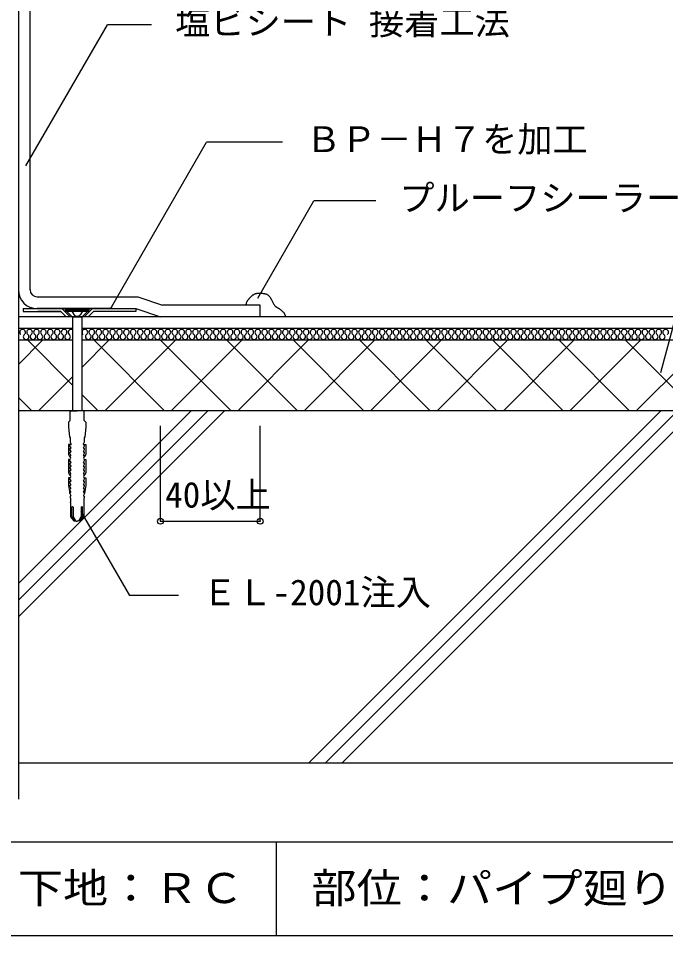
# Model space of a CAD drawing. Units: millimetres, scale not verified. Extents: x -367 to 433, y 33 to 623.
# Drawn here: x -111.5 to 164.2, y 33.4 to 424 of the extents above; entities that cross this region are included whole.
import ezdxf
from ezdxf.enums import TextEntityAlignment as Align

# ---------------------------------------------------------------- set-up
doc = ezdxf.new("R2010")
doc.units = ezdxf.units.MM
doc.header["$LTSCALE"] = 5
doc.header["$PDMODE"] = 32
doc.header["$PDSIZE"] = 2.5
doc.linetypes.add('DASHED3', pattern=[4, 3, -1])
for name, color, linetype in [('2-2_in line', 7, 'Continuous'), ('2-3', 3, 'Continuous'), ('2-4_out line', 2, 'Continuous'), ('2-6_鋼板・アングル', 2, 'Continuous'), ('2-7_ビス', 7, 'Continuous'), ('2-A_moji', 7, 'Continuous'), ('2-B_dim', 7, 'Continuous'), ('2-D_ハッチ他', 4, 'Continuous'), ('2-E_con他', 4, 'Continuous'), ('F-2', 7, 'Continuous'), ('F-5', 6, 'Continuous'), ('F-7', 1, 'Continuous'), ('F-A', 7, 'Continuous')]:
    doc.layers.add(name, color=color, linetype=linetype)
doc.styles.add('HG丸ｺﾞｼｯｸM-PRO', font='')
doc.styles.add('ＭＳ ゴシック', font='')
doc.styles.get('HG丸ｺﾞｼｯｸM-PRO').set_extended_font_data('HG丸ｺﾞｼｯｸM-PRO')
doc.styles.get('ＭＳ ゴシック').set_extended_font_data('MS Gothic')

msp = doc.modelspace()

# ---------------------------------------------------------------- linework, layer by layer
at = {"layer": '2-2_in line'}
for p, q in [((-111.456, 497.395), (-111.456, 106.895)), ((-8.456, 296.895), (-111.456, 296.895)), ((-61.456, 300.395), (-50.956, 296.895)), ((-88.406, 291.895), (-111.456, 291.895)), ((408.306, 291.895), (-84.406, 291.895)), ((-88.406, 286.895), (-111.456, 286.895)), ((408.306, 286.895), (-84.406, 286.895)), ((408.306, 256.895), (-111.456, 256.895))]:
    msp.add_line(p, q, dxfattribs=at)
for points in [[(-14.453, 301.895), (-14.435, 302.026), (-14.402, 302.251), (-14.364, 302.475), (-14.319, 302.695), (-14.263, 302.912), (-14.194, 303.123), (-14.147, 303.243), (-14.106, 303.335), (-14.028, 303.491), (-13.94, 303.643), (-13.846, 303.792), (-13.746, 303.937), (-13.641, 304.079), (-13.579, 304.161), (-13.505, 304.255), (-13.374, 304.416), (-13.242, 304.574), (-13.106, 304.729), (-12.969, 304.883), (-12.83, 305.035), (-12.749, 305.122), (-12.663, 305.213), (-12.514, 305.369), (-12.362, 305.522), (-12.207, 305.672), (-12.048, 305.818), (-11.885, 305.96), (-11.788, 306.039), (-11.7, 306.108), (-11.545, 306.222), (-11.386, 306.33), (-11.223, 306.431), (-11.056, 306.524), (-10.884, 306.607), (-10.783, 306.651), (-10.669, 306.696), (-10.469, 306.763), (-10.265, 306.82), (-10.058, 306.867)], [(-10.058, 306.867), (-9.849, 306.907), (-9.638, 306.94), (-9.516, 306.957), (-9.367, 306.976), (-9.111, 307.003), (-8.854, 307.022), (-8.598, 307.031), (-8.343, 307.029), (-8.089, 307.015), (-7.943, 307.001), (-7.835, 306.987), (-7.651, 306.958), (-7.467, 306.924), (-7.283, 306.886), (-7.099, 306.846), (-6.914, 306.805), (-6.807, 306.782), (-6.684, 306.757), (-6.474, 306.714), (-6.264, 306.668), (-6.057, 306.615), (-5.854, 306.553), (-5.658, 306.477), (-5.547, 306.425), (-5.448, 306.372), (-5.283, 306.269), (-5.125, 306.152), (-4.974, 306.024), (-4.831, 305.887), (-4.695, 305.742), (-4.619, 305.655), (-4.535, 305.552), (-4.397, 305.371), (-4.267, 305.185), (-4.144, 304.995), (-4.026, 304.801), (-3.913, 304.605), (-3.849, 304.49), (-3.782, 304.367)], [(-3.782, 304.367), (-3.668, 304.154), (-3.556, 303.939), (-3.445, 303.724), (-3.334, 303.508), (-3.223, 303.292), (-3.158, 303.167), (-3.07, 302.998), (-2.913, 302.709), (-2.749, 302.424), (-2.574, 302.147), (-2.385, 301.88), (-2.18, 301.628), (-2.052, 301.488), (-2.006, 301.441), (-1.924, 301.362), (-1.84, 301.285), (-1.753, 301.211), (-1.664, 301.14), (-1.573, 301.072), (-1.519, 301.034), (-1.429, 300.975), (-1.271, 300.878), (-1.11, 300.787), (-0.947, 300.698), (-0.784, 300.609), (-0.623, 300.517), (-0.532, 300.461), (-0.439, 300.402), (-0.283, 300.295), (-0.131, 300.182), (0.019, 300.064), (0.166, 299.944), (0.312, 299.822), (0.396, 299.751), (0.502, 299.661), (0.684, 299.506), (0.863, 299.349), (1.038, 299.187), (1.208, 299.021)], [(1.208, 299.021), (1.372, 298.848), (1.463, 298.743), (1.514, 298.681), (1.601, 298.572), (1.683, 298.459), (1.761, 298.344), (1.834, 298.225), (1.901, 298.104), (1.937, 298.033), (1.983, 297.931), (2.055, 297.752), (2.117, 297.569), (2.171, 297.383), (2.22, 297.195), (2.266, 297.006), (2.292, 296.895)]]:
    msp.add_lwpolyline(points, dxfattribs=at)
msp.add_arc((-103.456, 308.395), 8, 180, 270, dxfattribs=at)
at = {"layer": '2-3'}
for p, q in [((-111.456, 106.895), (-111.456, 91.49)), ((408.306, 106.895), (-111.456, 106.895))]:
    msp.add_line(p, q, dxfattribs=at)
at = {"layer": '2-4_out line'}
for p, q in [((-106.456, 308.395), (-106.456, 432.091)), ((-103.456, 305.395), (-60.644, 305.395)), ((-60.644, 305.395), (-50.144, 301.895)), ((408.306, 296.895), (-8.456, 296.895))]:
    msp.add_line(p, q, dxfattribs=at)
msp.add_lwpolyline([(-8.456, 296.895), (-8.456, 301.895), (-50.144, 301.895)], dxfattribs=at)
msp.add_arc((-103.456, 308.395), 3, 180, 270, dxfattribs=at)
at = {"layer": '2-6_鋼板・アングル'}
for p, q in [((-109.456, 300.395), (-109.456, 299.195)), ((-109.456, 300.395), (-61.456, 300.395)), ((-109.456, 299.195), (-93.403, 299.195)), ((-71.406, 300.395), (-103.406, 300.395)), ((-93.403, 299.195), (-103.212, 299.195)), ((-93.403, 299.195), (-91.103, 296.895)), ((-92.906, 300.395), (-89.406, 296.895)), ((-81.106, 299.195), (-91.706, 299.195)), ((-81.709, 296.895), (-91.103, 296.895)), ((-79.906, 300.395), (-83.406, 296.895)), ((-79.409, 299.195), (-81.709, 296.895)), ((-61.456, 299.195), (-79.409, 299.195)), ((-61.456, 300.395), (-61.456, 299.195))]:
    msp.add_line(p, q, dxfattribs=at)
at = {"layer": '2-7_ビス'}
for p, q in [((-91.406, 299.77), (-81.406, 299.77)), ((-91.406, 299.77), (-88.531, 296.895)), ((-88.531, 296.895), (-84.281, 296.895)), ((-88.406, 296.895), (-88.406, 256.895)), ((-84.406, 296.895), (-84.406, 256.895)), ((-81.406, 299.77), (-84.281, 296.895)), ((-81.406, 300.27), (-81.406, 299.77)), ((-89.575, 237.271), (-89.575, 237.271)), ((-89.575, 237.271), (-89.575, 237.271)), ((-83.238, 237.271), (-83.238, 237.271)), ((-83.238, 237.271), (-83.238, 237.271)), ((-89.576, 221.604), (-89.142, 220.779)), ((-83.237, 221.604), (-83.671, 220.779))]:
    msp.add_line(p, q, dxfattribs=at)
at = {"layer": '2-7_ビス', "linetype": 'DASHED3'}
for p, q in [((-88.956, 299.77), (-88.956, 300.27)), ((-88.956, 299.77), (-87.874, 297.895)), ((-83.856, 299.77), (-84.939, 297.895)), ((-83.856, 299.77), (-83.856, 300.27))]:
    msp.add_line(p, q, dxfattribs=at)
at = {"layer": '2-7_ビス'}
for points in [[(-91.406, 299.77), (-91.406, 300.27), (-81.406, 300.27)], [(-89.406, 252.8), (-89.406, 256.895), (-86.406, 256.895)], [(-83.406, 252.8), (-83.406, 256.895), (-86.406, 256.895)], [(-89.406, 252.8), (-90.156, 251.975), (-90.156, 249.877), (-89.608, 245.759), (-89.366, 245.351), (-89.406, 245.351), (-89.406, 243.537), (-88.973, 242.713)], [(-83.406, 252.8), (-82.656, 251.975), (-82.656, 249.877), (-83.205, 245.759), (-83.447, 245.351), (-83.406, 245.351), (-83.406, 243.537), (-83.839, 242.713)], [(-89.103, 242.465), (-90.081, 242.465), (-90.081, 238.232), (-89.58, 237.271), (-89.575, 237.271)], [(-89.035, 241.146), (-89.543, 241.971), (-89.543, 242.465)], [(-83.778, 241.146), (-83.27, 241.971), (-83.27, 242.465)], [(-83.71, 242.465), (-82.731, 242.465), (-82.731, 238.232), (-83.233, 237.271), (-83.238, 237.271)], [(-89.035, 239.579), (-89.543, 240.404), (-89.543, 240.881), (-89.194, 240.899)], [(-89.092, 238.013), (-89.543, 238.837), (-89.543, 239.315), (-89.195, 239.332)], [(-83.778, 239.579), (-83.27, 240.404), (-83.27, 240.881), (-83.619, 240.899)], [(-83.721, 238.013), (-83.27, 238.837), (-83.27, 239.315), (-83.618, 239.332)], [(-89.543, 236.199), (-90.081, 236.199), (-90.081, 230.402), (-89.575, 229.437)], [(-89.575, 237.271), (-89.571, 237.748), (-89.254, 237.765)], [(-89.035, 234.879), (-89.543, 235.704), (-89.543, 236.199)], [(-89.035, 233.313), (-89.543, 234.137), (-89.543, 234.615), (-89.195, 234.632)], [(-83.778, 234.879), (-83.27, 235.704), (-83.27, 236.199)], [(-83.778, 233.313), (-83.27, 234.137), (-83.27, 234.615), (-83.618, 234.632)], [(-83.238, 237.271), (-83.241, 237.748), (-83.559, 237.765)], [(-83.27, 236.199), (-82.731, 236.199), (-82.731, 230.402), (-83.238, 229.437)], [(-89.035, 231.746), (-89.543, 232.571), (-89.543, 233.048), (-89.195, 233.065)], [(-89.092, 230.179), (-89.543, 231.004), (-89.543, 231.481), (-89.195, 231.499)], [(-83.778, 231.746), (-83.27, 232.571), (-83.27, 233.048), (-83.618, 233.065)], [(-83.721, 230.179), (-83.27, 231.004), (-83.27, 231.481), (-83.618, 231.499)], [(-89.543, 228.365), (-90.081, 228.365), (-90.081, 225.117), (-89.576, 221.604), (-89.575, 222.081), (-89.266, 222.099)], [(-89.575, 229.437), (-89.572, 229.915), (-89.251, 229.932)], [(-89.067, 225.479), (-89.547, 226.304), (-89.543, 226.781), (-89.195, 226.799)], [(-89.035, 227.046), (-89.543, 227.871), (-89.543, 228.365)], [(-83.778, 227.046), (-83.27, 227.871), (-83.27, 228.365)], [(-83.746, 225.479), (-83.265, 226.304), (-83.27, 226.781), (-83.618, 226.799)], [(-83.238, 229.437), (-83.241, 229.915), (-83.562, 229.932)], [(-83.27, 228.365), (-82.731, 228.365), (-82.731, 225.117), (-83.237, 221.604), (-83.238, 222.081), (-83.547, 222.099)], [(-89.122, 222.346), (-89.572, 223.171), (-89.57, 223.648), (-89.248, 223.665)], [(-89.099, 223.913), (-89.563, 224.737), (-89.559, 225.215), (-89.225, 225.232)], [(-83.714, 223.913), (-83.25, 224.737), (-83.254, 225.215), (-83.588, 225.232)], [(-83.691, 222.346), (-83.241, 223.171), (-83.243, 223.648), (-83.565, 223.665)], [(-89.272, 220.532), (-89.406, 220.532), (-89.406, 219.749), (-89.256, 219.749), (-89.256, 218.141), (-89.25, 218.141)], [(-83.541, 220.532), (-83.406, 220.532), (-83.406, 219.749), (-83.556, 219.749), (-83.556, 218.141), (-83.563, 218.141)], [(-89.2, 217.811), (-89.2, 211.861), (-88.759, 211.209), (-87.756, 209.895), (-87.607, 209.895), (-88.692, 211.861), (-88.692, 215.832)], [(-88.109, 215.832), (-88.109, 211.861), (-87.024, 209.895), (-86.406, 209.895)], [(-84.704, 215.832), (-84.704, 211.861), (-85.789, 209.895), (-86.406, 209.895)], [(-83.613, 217.811), (-83.613, 211.861), (-84.054, 211.209), (-85.056, 209.895), (-85.206, 209.895), (-84.121, 211.861), (-84.121, 215.832)]]:
    msp.add_lwpolyline(points, dxfattribs=at)
at = {"layer": '2-7_ビス', "linetype": 'DASHED3'}
msp.add_arc((-86.406, 299.006), 1.84, 217.11752, 322.88249, dxfattribs=at)
at = {"layer": '2-7_ビス'}
for centre, major_axis, start_param, end_param in [((-89.114, 242.637), (0, -0.172), 0.06848, 2.1628795), ((-83.699, 242.637), (0, -0.172), 4.1203058, 6.2147054), ((-89.242, 241.122), (0, -0.229), 0.2312026, 1.6765256), ((-89.242, 239.555), (0, -0.229), 0.2312026, 1.6765256), ((-83.571, 241.122), (0, -0.229), 4.6066597, 6.0519827), ((-83.571, 239.555), (0, -0.229), 4.6066597, 6.0519827), ((-89.597, 236.735), (0, -0.536), 0.0442118, 3.0973809), ((-89.299, 237.989), (0, -0.229), 0.2312026, 1.6765256), ((-89.242, 234.855), (0, -0.229), 0.2312026, 1.6765256), ((-83.571, 234.855), (0, -0.229), 4.6066597, 6.0519827), ((-83.514, 237.989), (0, -0.229), 4.6066597, 6.0519827), ((-83.216, 236.735), (0, -0.536), 3.1858044, 6.2389735), ((-89.242, 233.289), (0, -0.229), 0.2312026, 1.6765256), ((-89.242, 231.722), (0, -0.229), 0.2312026, 1.6765256), ((-83.571, 233.289), (0, -0.229), 4.6066597, 6.0519827), ((-83.571, 231.722), (0, -0.229), 4.6066597, 6.0519827), ((-89.597, 228.901), (0, -0.536), 0.0442118, 3.0973809), ((-89.3, 230.155), (0, -0.229), 0.2312026, 1.6765256), ((-89.242, 227.022), (0, -0.229), 0.2312026, 1.6765256), ((-83.571, 227.022), (0, -0.229), 4.6066597, 6.0519827), ((-83.513, 230.155), (0, -0.229), 4.6066597, 6.0519827), ((-83.216, 228.901), (0, -0.536), 3.1858044, 6.2389735), ((-89.307, 223.889), (0, -0.229), 0.2312026, 1.6765256), ((-89.275, 225.455), (0, -0.229), 0.2312026, 1.6765256), ((-83.538, 225.455), (0, -0.229), 4.6066597, 6.0519827), ((-83.506, 223.889), (0, -0.229), 4.6066597, 6.0519827), ((-89.329, 222.322), (0, -0.229), 0.2312026, 1.6765256), ((-89.285, 220.705), (0, -0.174), 0.0818475, 2.1771705), ((-83.484, 222.322), (0, -0.229), 4.6066597, 6.0519827), ((-83.528, 220.705), (0, -0.174), 4.1060148, 6.2013378), ((-89.926, 217.847), (0, -0.8), 1.5261677, 1.947508), ((-88.4, 215.822), (0, -0.321), 1.5390306, 4.6806232), ((-84.412, 215.822), (0, -0.321), 1.6025621, 4.7441547), ((-82.887, 217.847), (0, -0.8), 4.3356773, 4.7570176)]:
    msp.add_ellipse(centre, major_axis=major_axis, ratio=0.909574, start_param=start_param, end_param=end_param, dxfattribs=at)
at = {"layer": '2-A_moji'}
for p, q in [((-108.237, 361.134), (-73.544, 421.223)), ((-54.695, 421.223), (-73.544, 421.223)), ((162.062, 273.184), (201.729, 421.223)), ((-72.248, 300.263), (-31.279, 371.223)), ((0.974, 371.223), (-31.279, 371.223)), ((-9.507, 304.854), (14.378, 346.223)), ((40.761, 346.223), (14.378, 346.223)), ((-84.812, 214.076), (-64.159, 178.304)), ((-43.227, 178.304), (-64.159, 178.304))]:
    msp.add_line(p, q, dxfattribs=at)
at = {"layer": '2-B_dim'}
for p, q in [((-50.956, 209.846), (-50.956, 250.491)), ((-8.456, 209.846), (-8.456, 250.491)), ((-50.956, 209.846), (-8.456, 209.846))]:
    msp.add_line(p, q, dxfattribs=at)
at = {"layer": '2-B_dim', "color": 1}
for p in [(-50.956, 209.846), (-8.456, 209.846)]:
    msp.add_point(p, dxfattribs=at)
at = {"layer": '2-D_ハッチ他'}
for p, q in [((-111.456, 276.615), (-101.175, 286.895)), ((-107.476, 286.895), (-88.406, 267.826)), ((-84.406, 275.38), (-72.891, 286.895)), ((-79.192, 286.895), (-49.192, 256.895)), ((-74.607, 256.895), (-44.607, 286.895)), ((-50.907, 286.895), (-20.907, 256.895)), ((-46.322, 256.895), (-16.322, 286.895)), ((-22.623, 286.895), (7.377, 256.895)), ((-18.038, 256.895), (11.962, 286.895)), ((5.661, 286.895), (35.661, 256.895)), ((10.246, 256.895), (40.246, 286.895)), ((33.945, 286.895), (63.945, 256.895)), ((38.53, 256.895), (68.53, 286.895)), ((62.23, 286.895), (92.23, 256.895)), ((66.815, 256.895), (96.815, 286.895)), ((90.514, 286.895), (120.514, 256.895)), ((95.099, 256.895), (125.099, 286.895)), ((118.798, 286.895), (148.798, 256.895)), ((123.383, 256.895), (153.383, 286.895)), ((147.083, 286.895), (177.083, 256.895)), ((151.668, 256.895), (181.668, 286.895)), ((-102.891, 256.895), (-88.406, 271.38)), ((-111.456, 262.591), (-105.76, 256.895)), ((-84.406, 263.826), (-77.476, 256.895))]:
    msp.add_line(p, q, dxfattribs=at)
for centre, start, end in [((-109.627, 290.354), 307.52351, 232.47649), ((-108.155, 288.437), 127.52351, 52.47649), ((-106.683, 290.354), 307.52351, 232.47649), ((-105.211, 288.437), 127.52351, 52.47649), ((-103.739, 290.354), 307.52351, 232.47649), ((-102.267, 288.437), 127.52351, 52.47649), ((-100.795, 290.354), 307.52351, 232.47649), ((-99.323, 288.437), 127.52351, 52.47649), ((-97.851, 290.354), 307.52351, 232.47649), ((-96.379, 288.437), 127.52351, 52.47649), ((-94.907, 290.354), 307.52351, 232.47649), ((-93.435, 288.437), 127.52351, 52.47649), ((-91.964, 290.354), 307.52351, 232.47649), ((-90.492, 288.437), 127.52351, 52.47649), ((-89.02, 290.354), 59.50624, 232.47649), ((-83.132, 290.354), 307.52351, 232.47649), ((-81.66, 288.437), 127.52351, 52.47649), ((-80.188, 290.354), 307.52351, 232.47649), ((-78.716, 288.437), 127.52351, 52.47649), ((-77.244, 290.354), 307.52351, 232.47649), ((-75.772, 288.437), 127.52351, 52.47649), ((-74.3, 290.354), 307.52351, 232.47649), ((-72.828, 288.437), 127.52351, 52.47649), ((-71.356, 290.354), 307.52351, 232.47649), ((-69.884, 288.437), 127.52351, 52.47649), ((-68.412, 290.354), 307.52351, 232.47649), ((-66.94, 288.437), 127.52351, 52.47649), ((-65.468, 290.354), 307.52351, 232.47649), ((-63.996, 288.437), 127.52351, 52.47649), ((-62.524, 290.354), 307.52351, 232.47649), ((-61.052, 288.437), 127.52351, 52.47649), ((-59.58, 290.354), 307.52351, 232.47649), ((-58.108, 288.437), 127.52351, 52.47649), ((-56.636, 290.354), 307.52351, 232.47649), ((-55.165, 288.437), 127.52351, 52.47649), ((-53.693, 290.354), 307.52351, 232.47649), ((-52.221, 288.437), 127.52351, 52.47649), ((-50.749, 290.354), 307.52351, 232.47649), ((-49.277, 288.437), 127.52351, 52.47649), ((-47.805, 290.354), 307.52351, 232.47649), ((-46.333, 288.437), 127.52351, 52.47649), ((-44.861, 290.354), 307.52351, 232.47649), ((-43.389, 288.437), 127.52351, 52.47649), ((-41.917, 290.354), 307.52351, 232.47649), ((-40.445, 288.437), 127.52351, 52.47649), ((-38.973, 290.354), 307.52351, 232.47649), ((-37.501, 288.437), 127.52351, 52.47649), ((-36.029, 290.354), 307.52351, 232.47649), ((-34.557, 288.437), 127.52351, 52.47649), ((-33.085, 290.354), 307.52351, 232.47649), ((-31.613, 288.437), 127.52351, 52.47649), ((-30.141, 290.354), 307.52351, 232.47649), ((-28.669, 288.437), 127.52351, 52.47649), ((-27.197, 290.354), 307.52351, 232.47649), ((-25.725, 288.437), 127.52351, 52.47649), ((-24.253, 290.354), 307.52351, 232.47649), ((-22.781, 288.437), 127.52351, 52.47649), ((-21.309, 290.354), 307.52351, 232.47649), ((-19.837, 288.437), 127.52351, 52.47649), ((-18.366, 290.354), 307.52351, 232.47649), ((-16.894, 288.437), 127.52351, 52.47649), ((-15.422, 290.354), 307.52351, 232.47649), ((-13.95, 288.437), 127.52351, 52.47649), ((-12.478, 290.354), 307.52351, 232.47649), ((-11.006, 288.437), 127.52351, 52.47649), ((-9.534, 290.354), 307.52351, 232.47649), ((-8.062, 288.437), 127.52351, 52.47649), ((-6.59, 290.354), 307.52351, 232.47649), ((-5.118, 288.437), 127.52351, 52.47649), ((-3.646, 290.354), 307.52351, 232.47649), ((-2.174, 288.437), 127.52351, 52.47649), ((-0.702, 290.354), 307.52351, 232.47649), ((0.77, 288.437), 127.52351, 52.47649), ((2.242, 290.354), 307.52351, 232.47649), ((3.714, 288.437), 127.52351, 52.47649), ((5.186, 290.354), 307.52351, 232.47649), ((6.658, 288.437), 127.52351, 52.47649), ((8.13, 290.354), 307.52351, 232.47649), ((9.602, 288.437), 127.52351, 52.47649), ((11.074, 290.354), 307.52351, 232.47649), ((12.546, 288.437), 127.52351, 52.47649), ((14.018, 290.354), 307.52351, 232.47649), ((15.49, 288.437), 127.52351, 52.47649), ((16.962, 290.354), 307.52351, 232.47649), ((18.433, 288.437), 127.52351, 52.47649), ((19.905, 290.354), 307.52351, 232.47649), ((21.377, 288.437), 127.52351, 52.47649), ((22.849, 290.354), 307.52351, 232.47649), ((24.321, 288.437), 127.52351, 52.47649), ((25.793, 290.354), 307.52351, 232.47649), ((27.265, 288.437), 127.52351, 52.47649), ((28.737, 290.354), 307.52351, 232.47649), ((30.209, 288.437), 127.52351, 52.47649), ((31.681, 290.354), 307.52351, 232.47649), ((33.153, 288.437), 127.52351, 52.47649), ((34.625, 290.354), 307.52351, 232.47649), ((36.097, 288.437), 127.52351, 52.47649), ((37.569, 290.354), 307.52351, 232.47649), ((39.041, 288.437), 127.52351, 52.47649), ((40.513, 290.354), 307.52351, 232.47649), ((41.985, 288.437), 127.52351, 52.47649), ((43.457, 290.354), 307.52351, 232.47649), ((44.929, 288.437), 127.52351, 52.47649), ((46.401, 290.354), 307.52351, 232.47649), ((47.873, 288.437), 127.52351, 52.47649), ((49.345, 290.354), 307.52351, 232.47649), ((50.817, 288.437), 127.52351, 52.47649), ((52.289, 290.354), 307.52351, 232.47649), ((53.761, 288.437), 127.52351, 52.47649), ((55.233, 290.354), 307.52351, 232.47649), ((56.704, 288.437), 127.52351, 52.47649), ((58.176, 290.354), 307.52351, 232.47649), ((59.648, 288.437), 127.52351, 52.47649), ((61.12, 290.354), 307.52351, 232.47649), ((62.592, 288.437), 127.52351, 52.47649), ((64.064, 290.354), 307.52351, 232.47649), ((65.536, 288.437), 127.52351, 52.47649), ((67.008, 290.354), 307.52351, 232.47649), ((68.48, 288.437), 127.52351, 52.47649), ((69.952, 290.354), 307.52351, 232.47649), ((71.424, 288.437), 127.52351, 52.47649), ((72.896, 290.354), 307.52351, 232.47649), ((74.368, 288.437), 127.52351, 52.47649), ((75.84, 290.354), 307.52351, 232.47649), ((77.312, 288.437), 127.52351, 52.47649), ((78.784, 290.354), 307.52351, 232.47649), ((80.256, 288.437), 127.52351, 52.47649), ((81.728, 290.354), 307.52351, 232.47649), ((83.2, 288.437), 127.52351, 52.47649), ((84.672, 290.354), 307.52351, 232.47649), ((86.144, 288.437), 127.52351, 52.47649), ((87.616, 290.354), 307.52351, 232.47649), ((89.088, 288.437), 127.52351, 52.47649), ((90.56, 290.354), 307.52351, 232.47649), ((92.032, 288.437), 127.52351, 52.47649), ((93.503, 290.354), 307.52351, 232.47649), ((94.975, 288.437), 127.52351, 52.47649), ((96.447, 290.354), 307.52351, 232.47649), ((97.919, 288.437), 127.52351, 52.47649), ((99.391, 290.354), 307.52351, 232.47649), ((100.863, 288.437), 127.52351, 52.47649), ((102.335, 290.354), 307.52351, 232.47649), ((103.807, 288.437), 127.52351, 52.47649), ((105.279, 290.354), 307.52351, 232.47649), ((106.751, 288.437), 127.52351, 52.47649), ((108.223, 290.354), 307.52351, 232.47649), ((109.695, 288.437), 127.52351, 52.47649), ((111.167, 290.354), 307.52351, 232.47649), ((112.639, 288.437), 127.52351, 52.47649), ((114.111, 290.354), 307.52351, 232.47649), ((115.583, 288.437), 127.52351, 52.47649), ((117.055, 290.354), 307.52351, 232.47649), ((118.527, 288.437), 127.52351, 52.47649), ((119.999, 290.354), 307.52351, 232.47649), ((121.471, 288.437), 127.52351, 52.47649), ((122.943, 290.354), 307.52351, 232.47649), ((124.415, 288.437), 127.52351, 52.47649), ((125.887, 290.354), 307.52351, 232.47649), ((127.359, 288.437), 127.52351, 52.47649), ((128.831, 290.354), 307.52351, 232.47649), ((130.302, 288.437), 127.52351, 52.47649), ((131.774, 290.354), 307.52351, 232.47649), ((133.246, 288.437), 127.52351, 52.47649), ((134.718, 290.354), 307.52351, 232.47649), ((136.19, 288.437), 127.52351, 52.47649), ((137.662, 290.354), 307.52351, 232.47649), ((139.134, 288.437), 127.52351, 52.47649), ((140.606, 290.354), 307.52351, 232.47649), ((142.078, 288.437), 127.52351, 52.47649), ((143.55, 290.354), 307.52351, 232.47649), ((145.022, 288.437), 127.52351, 52.47649), ((146.494, 290.354), 307.52351, 232.47649), ((147.966, 288.437), 127.52351, 52.47649), ((149.438, 290.354), 307.52351, 232.47649), ((150.91, 288.437), 127.52351, 52.47649), ((152.382, 290.354), 307.52351, 232.47649), ((153.854, 288.437), 127.52351, 52.47649), ((155.326, 290.354), 307.52351, 232.47649), ((156.798, 288.437), 127.52351, 52.47649), ((158.27, 290.354), 307.52351, 232.47649), ((159.742, 288.437), 127.52351, 52.47649), ((161.214, 290.354), 307.52351, 232.47649), ((162.686, 288.437), 127.52351, 52.47649), ((164.158, 290.354), 307.52351, 232.47649)]:
    msp.add_arc(centre, 1.208, start, end, dxfattribs=at)
at = {"layer": '2-E_con他'}
for p, q in [((-111.456, 183.317), (-37.878, 256.895)), ((-111.456, 169.175), (-23.736, 256.895)), ((-111.456, 176.246), (-30.807, 256.895)), ((12.122, 106.895), (162.122, 256.895)), ((19.193, 106.895), (169.193, 256.895)), ((26.264, 106.895), (176.264, 256.895))]:
    msp.add_line(p, q, dxfattribs=at)
at = {"layer": 'F-2'}
msp.add_line((-1.694, 73.409), (-1.694, 33.409), dxfattribs=at)
at = {"layer": 'F-5'}
msp.add_line((-366.694, 73.409), (433.306, 73.409), dxfattribs=at)
at = {"layer": 'F-7'}
msp.add_line((-366.694, 33.409), (433.306, 33.409), dxfattribs=at)

# ---------------------------------------------------------------- texts
at = {"layer": '2-A_moji', "style": 'ＭＳ ゴシック'}
for s, p in [('塩ビシート 接着工法', (-44.695, 413.723)), ('ＢＰ－Ｈ７を加工', (10.974, 363.723)), ('プルーフシーラー', (50.761, 338.723)), ('ＥＬ-2001注入', (-33.227, 170.804))]:
    msp.add_text(s, height=11, dxfattribs=at).set_placement(p, align=Align.BOTTOM_LEFT)
at = {"layer": '2-B_dim', "style": 'ＭＳ ゴシック'}
msp.add_text('40以上', height=11, dxfattribs=at).set_placement((-48.943, 212.346), align=Align.BOTTOM_LEFT)
at = {"layer": 'F-A', "style": 'HG丸ｺﾞｼｯｸM-PRO', "width": 1.1}
for s, p in [('下地：ＲＣ', (-111.694, 43.409)), ('部位：パイプ廻り', (13.306, 43.409))]:
    msp.add_text(s, height=12.83, dxfattribs=at).set_placement(p, align=Align.BOTTOM_LEFT)

doc.saveas('drawing.dxf')
